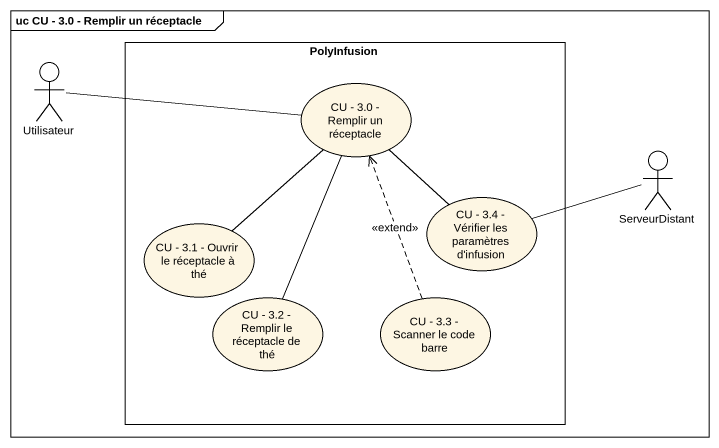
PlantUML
@startuml
mainframe uc CU - 3.0 - Remplir un réceptacle
rectangle PolyInfusion {
  usecase "CU - 3.0 - Remplir un réceptacle" as CU_3_0_Remplir_un_réceptacle
  usecase "CU - 3.4 - Vérifier les paramètres d'infusion" as CU_3_4_Vérifier_les
  usecase "CU - 3.1 - Ouvrir le réceptacle à thé" as CU_3_1_Ouvrir_le_réceptacle
  usecase "CU - 3.2 - Remplir le réceptacle de thé" as CU_3_2_Remplir_le
  usecase "CU - 3.3 - Scanner le code barre" as CU_3_3_Scanner_le_code_barre
}
actor Utilisateur
actor ServeurDistant
Utilisateur -right- CU_3_0_Remplir_un_réceptacle
CU_3_0_Remplir_un_réceptacle -- CU_3_4_Vérifier_les
CU_3_0_Remplir_un_réceptacle -- CU_3_1_Ouvrir_le_réceptacle
CU_3_0_Remplir_un_réceptacle -- CU_3_2_Remplir_le
ServeurDistant -left- CU_3_4_Vérifier_les
CU_3_3_Scanner_le_code_barre .up.> CU_3_0_Remplir_un_réceptacle : <<extend>>
@enduml
